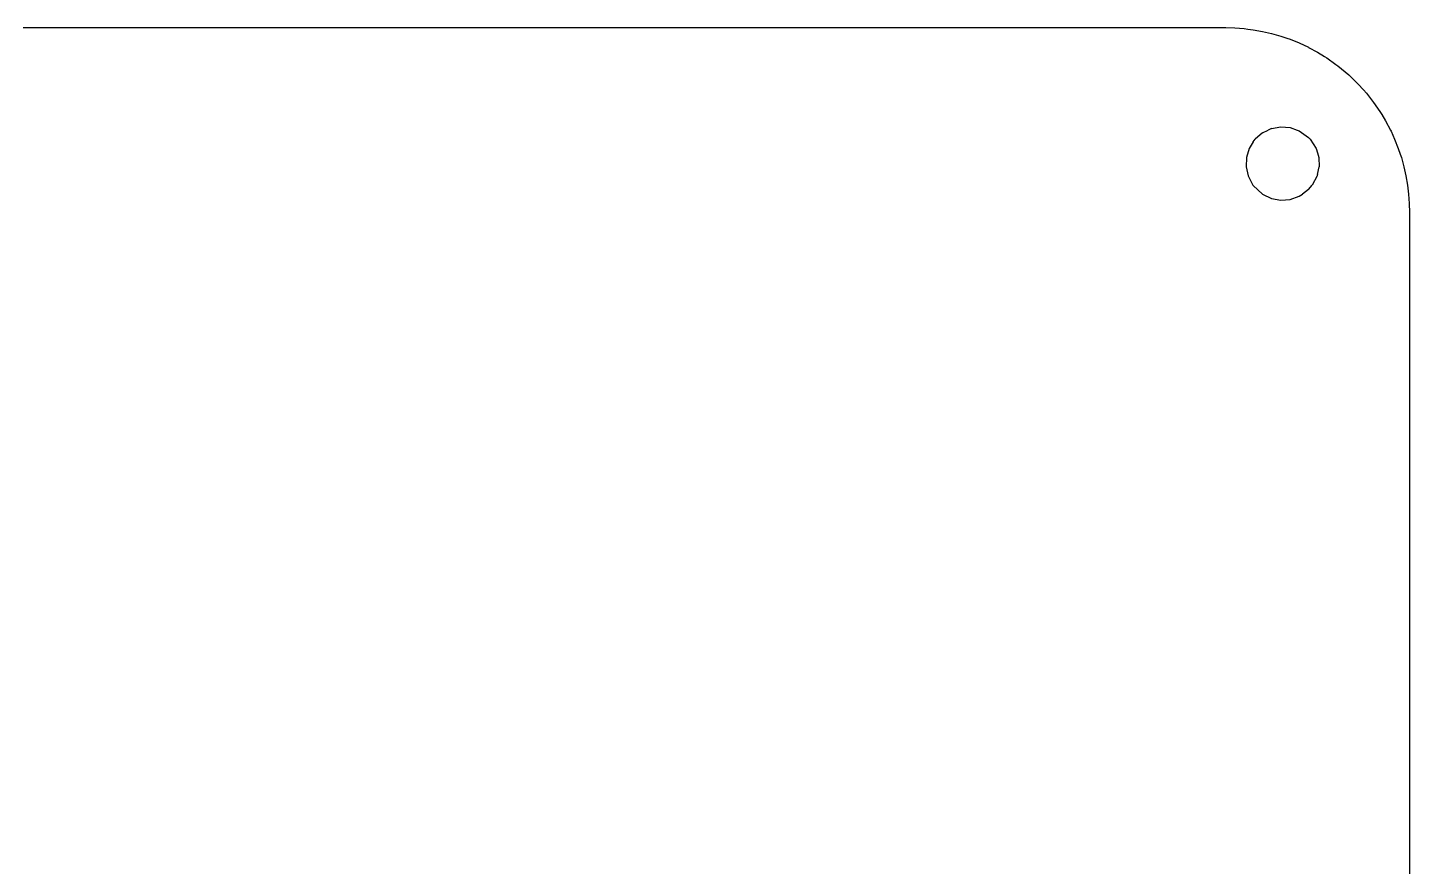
# Model space of a CAD drawing. Extents: x -150 to 150, y -108 to 108.
# Drawn here: x 74.8 to 150, y 61.8 to 107.5 of the extents above; entities that cross this region are included whole.
import ezdxf

# ---------------------------------------------------------------- set-up
doc = ezdxf.new("R2010")
doc.units = 0
doc.layers.add('Lines', color=7, linetype='Continuous')

msp = doc.modelspace()

# ---------------------------------------------------------------- linework, layer by layer
at = {"layer": 'Lines'}
for p, q in [((74.5, 107.5), (75, 107.5)), ((75, 107.5), (75.5, 107.5)), ((75.5, 107.5), (76, 107.5)), ((76, 107.5), (76.5, 107.5)), ((76.5, 107.5), (77, 107.5)), ((77, 107.5), (77.5, 107.5)), ((77.5, 107.5), (78, 107.5)), ((78, 107.5), (78.5, 107.5)), ((78.5, 107.5), (79, 107.5)), ((79, 107.5), (79.5, 107.5)), ((79.5, 107.5), (80, 107.5)), ((80, 107.5), (80.5, 107.5)), ((80.5, 107.5), (81, 107.5)), ((81, 107.5), (81.5, 107.5)), ((81.5, 107.5), (82, 107.5)), ((82, 107.5), (82.5, 107.5)), ((82.5, 107.5), (83, 107.5)), ((83, 107.5), (83.5, 107.5)), ((83.5, 107.5), (84, 107.5)), ((84, 107.5), (84.5, 107.5)), ((84.5, 107.5), (85, 107.5)), ((85, 107.5), (85.5, 107.5)), ((85.5, 107.5), (86, 107.5)), ((86, 107.5), (86.5, 107.5)), ((86.5, 107.5), (87, 107.5)), ((87, 107.5), (87.5, 107.5)), ((87.5, 107.5), (88, 107.5)), ((88, 107.5), (88.5, 107.5)), ((88.5, 107.5), (89, 107.5)), ((89, 107.5), (89.5, 107.5)), ((89.5, 107.5), (90, 107.5)), ((90, 107.5), (90.5, 107.5)), ((90.5, 107.5), (91, 107.5)), ((91, 107.5), (91.5, 107.5)), ((91.5, 107.5), (92, 107.5)), ((92, 107.5), (92.5, 107.5)), ((92.5, 107.5), (93, 107.5)), ((93, 107.5), (93.5, 107.5)), ((93.5, 107.5), (94, 107.5)), ((94, 107.5), (94.5, 107.5)), ((94.5, 107.5), (95, 107.5)), ((95, 107.5), (95.5, 107.5)), ((95.5, 107.5), (96, 107.5)), ((96, 107.5), (96.5, 107.5)), ((96.5, 107.5), (97, 107.5)), ((97, 107.5), (97.5, 107.5)), ((97.5, 107.5), (98, 107.5)), ((98, 107.5), (98.5, 107.5)), ((98.5, 107.5), (99, 107.5)), ((99, 107.5), (99.5, 107.5)), ((99.5, 107.5), (100, 107.5)), ((100, 107.5), (100.5, 107.5)), ((100.5, 107.5), (101, 107.5)), ((101, 107.5), (101.5, 107.5)), ((101.5, 107.5), (102, 107.5)), ((102, 107.5), (102.5, 107.5)), ((102.5, 107.5), (103, 107.5)), ((103, 107.5), (103.5, 107.5)), ((103.5, 107.5), (104, 107.5)), ((104, 107.5), (104.5, 107.5)), ((104.5, 107.5), (105, 107.5)), ((105, 107.5), (105.5, 107.5)), ((105.5, 107.5), (106, 107.5)), ((106, 107.5), (106.5, 107.5)), ((106.5, 107.5), (107, 107.5)), ((107, 107.5), (107.5, 107.5)), ((107.5, 107.5), (108, 107.5)), ((108, 107.5), (108.5, 107.5)), ((108.5, 107.5), (109, 107.5)), ((109, 107.5), (109.5, 107.5)), ((109.5, 107.5), (110, 107.5)), ((110, 107.5), (110.5, 107.5)), ((110.5, 107.5), (111, 107.5)), ((111, 107.5), (111.5, 107.5)), ((111.5, 107.5), (112, 107.5)), ((112, 107.5), (112.5, 107.5)), ((112.5, 107.5), (113, 107.5)), ((113, 107.5), (113.5, 107.5)), ((113.5, 107.5), (114, 107.5)), ((114, 107.5), (114.5, 107.5)), ((114.5, 107.5), (115, 107.5)), ((115, 107.5), (115.5, 107.5)), ((115.5, 107.5), (116, 107.5)), ((116, 107.5), (116.5, 107.5)), ((116.5, 107.5), (117, 107.5)), ((117, 107.5), (117.5, 107.5)), ((117.5, 107.5), (118, 107.5)), ((118, 107.5), (118.5, 107.5)), ((118.5, 107.5), (119, 107.5)), ((119, 107.5), (119.5, 107.5)), ((119.5, 107.5), (120, 107.5)), ((120, 107.5), (120.5, 107.5)), ((120.5, 107.5), (121, 107.5)), ((121, 107.5), (121.5, 107.5)), ((121.5, 107.5), (122, 107.5)), ((122, 107.5), (122.5, 107.5)), ((122.5, 107.5), (123, 107.5)), ((123, 107.5), (123.5, 107.5)), ((123.5, 107.5), (124, 107.5)), ((124, 107.5), (124.5, 107.5)), ((124.5, 107.5), (125, 107.5)), ((125, 107.5), (125.5, 107.5)), ((125.5, 107.5), (126, 107.5)), ((126, 107.5), (126.5, 107.5)), ((126.5, 107.5), (127, 107.5)), ((127, 107.5), (127.5, 107.5)), ((127.5, 107.5), (128, 107.5)), ((128, 107.5), (128.5, 107.5)), ((128.5, 107.5), (129, 107.5)), ((129, 107.5), (129.5, 107.5)), ((129.5, 107.5), (130, 107.5)), ((130, 107.5), (130.5, 107.5)), ((130.5, 107.5), (131, 107.5)), ((131, 107.5), (131.5, 107.5)), ((131.5, 107.5), (132, 107.5)), ((132, 107.5), (132.5, 107.5)), ((132.5, 107.5), (133, 107.5)), ((133, 107.5), (133.5, 107.5)), ((133.5, 107.5), (134, 107.5)), ((134, 107.5), (134.5, 107.5)), ((134.5, 107.5), (135, 107.5)), ((135, 107.5), (135.5, 107.5)), ((135.5, 107.5), (136, 107.5)), ((136, 107.5), (136.5, 107.5)), ((136.5, 107.5), (137, 107.5)), ((137, 107.5), (137.5, 107.5)), ((137.5, 107.5), (138, 107.5)), ((138, 107.5), (138.5, 107.5)), ((138.5, 107.5), (139, 107.5)), ((139, 107.5), (139.5, 107.5)), ((139.5, 107.5), (140, 107.5)), ((140, 107.5), (140.5, 107.487)), ((140.5, 107.487), (141, 107.45)), ((141, 107.45), (141.198, 107.425)), ((141.198, 107.425), (141.5, 107.387)), ((141.5, 107.387), (142, 107.298)), ((142, 107.298), (142.5, 107.182)), ((142.5, 107.182), (143, 107.039)), ((143, 107.039), (143.335, 106.925)), ((143.335, 106.925), (143.5, 106.867)), ((143.5, 106.867), (144, 106.665)), ((144, 106.665), (144.5, 106.43)), ((144.5, 106.43), (144.51, 106.425)), ((144.51, 106.425), (145, 106.159)), ((145, 106.159), (145.384, 105.925)), ((145.384, 105.925), (145.5, 105.851)), ((145.5, 105.851), (146, 105.499)), ((146, 105.499), (146.097, 105.425)), ((146.097, 105.425), (146.5, 105.098)), ((146.5, 105.098), (146.696, 104.925)), ((146.696, 104.925), (147, 104.639)), ((147, 104.639), (147.212, 104.425)), ((147.212, 104.425), (147.5, 104.112)), ((147.5, 104.112), (147.661, 103.925)), ((147.661, 103.925), (148, 103.498)), ((148, 103.498), (148.055, 103.425)), ((148.055, 103.425), (148.4, 102.925)), ((148.4, 102.925), (148.5, 102.764)), ((148.5, 102.764), (148.702, 102.425)), ((148.702, 102.425), (148.968, 101.925)), ((142, 101.765), (141.609, 101.425)), ((142, 101.765), (142.312, 101.925)), ((142.5, 102.007), (142.312, 101.925)), ((142.5, 102.007), (143, 102.097)), ((143, 102.097), (143.5, 102.059)), ((143.5, 102.059), (143.895, 101.925)), ((143.895, 101.925), (144, 101.885)), ((144, 101.885), (144.5, 101.522)), ((148.968, 101.925), (149, 101.856)), ((149, 101.856), (149.197, 101.425)), ((141.281, 100.925), (141.127, 100.425)), ((141.5, 101.285), (141.281, 100.925)), ((141.5, 101.285), (141.609, 101.425)), ((144.5, 101.522), (144.593, 101.425)), ((144.593, 101.425), (144.92, 100.925)), ((144.92, 100.925), (145, 100.677)), ((149.197, 101.425), (149.395, 100.925)), ((149.395, 100.925), (149.5, 100.614)), ((141.127, 100.425), (141.108, 99.925)), ((145, 100.677), (145.073, 100.425)), ((145.073, 100.425), (145.092, 99.925)), ((149.5, 100.614), (149.563, 100.425)), ((149.563, 100.425), (149.701, 99.925)), ((141.108, 99.925), (141.219, 99.425)), ((141.219, 99.425), (141.482, 98.925)), ((144.982, 99.425), (144.712, 98.925)), ((145, 99.5), (144.982, 99.425)), ((145, 99.5), (145.092, 99.925)), ((149.701, 99.925), (149.813, 99.425)), ((149.813, 99.425), (149.898, 98.925)), ((141.482, 98.925), (141.5, 98.903)), ((141.5, 98.903), (142, 98.43)), ((144.5, 98.683), (144.175, 98.425)), ((144.5, 98.683), (144.712, 98.925)), ((149.898, 98.925), (149.957, 98.425)), ((142, 98.43), (142.009, 98.425)), ((142.009, 98.425), (142.5, 98.194)), ((142.5, 98.194), (143, 98.103)), ((143, 98.103), (143.5, 98.141)), ((143.5, 98.141), (144, 98.316)), ((144, 98.316), (144.175, 98.425)), ((149.957, 98.425), (149.991, 97.925)), ((149.991, 97.925), (150, 97.425)), ((150, 97.425), (150, 96.925)), ((150, 96.925), (150, 96.425)), ((150, 96.425), (150, 95.925)), ((150, 95.925), (150, 95.425)), ((150, 95.425), (150, 94.925)), ((150, 94.925), (150, 94.425)), ((150, 94.425), (150, 93.925)), ((150, 93.925), (150, 93.425)), ((150, 93.425), (150, 92.925)), ((150, 92.925), (150, 92.425)), ((150, 92.425), (150, 91.925)), ((150, 91.925), (150, 91.425)), ((150, 91.425), (150, 90.925)), ((150, 90.925), (150, 90.425)), ((150, 90.425), (150, 89.925)), ((150, 89.925), (150, 89.425)), ((150, 89.425), (150, 88.925)), ((150, 88.925), (150, 88.425)), ((150, 88.425), (150, 87.925)), ((150, 87.925), (150, 87.425)), ((150, 87.425), (150, 86.925)), ((150, 86.925), (150, 86.425)), ((150, 86.425), (150, 85.925)), ((150, 85.925), (150, 85.425)), ((150, 85.425), (150, 84.925)), ((150, 84.925), (150, 84.425)), ((150, 84.425), (150, 83.925)), ((150, 83.925), (150, 83.425)), ((150, 83.425), (150, 82.925)), ((150, 82.925), (150, 82.425)), ((150, 82.425), (150, 81.925)), ((150, 81.925), (150, 81.425)), ((150, 81.425), (150, 80.925)), ((150, 80.925), (150, 80.425)), ((150, 80.425), (150, 79.925)), ((150, 79.925), (150, 79.425)), ((150, 79.425), (150, 78.925)), ((150, 78.925), (150, 78.425)), ((150, 78.425), (150, 77.925)), ((150, 77.925), (150, 77.425)), ((150, 77.425), (150, 76.925)), ((150, 76.925), (150, 76.425)), ((150, 76.425), (150, 75.925)), ((150, 75.925), (150, 75.425)), ((150, 75.425), (150, 74.925)), ((150, 74.925), (150, 74.425)), ((150, 74.425), (150, 73.925)), ((150, 73.925), (150, 73.425)), ((150, 73.425), (150, 72.925)), ((150, 72.925), (150, 72.425)), ((150, 72.425), (150, 71.925)), ((150, 71.925), (150, 71.425)), ((150, 71.425), (150, 70.925)), ((150, 70.925), (150, 70.425)), ((150, 70.425), (150, 69.925)), ((150, 69.925), (150, 69.425)), ((150, 69.425), (150, 68.925)), ((150, 68.925), (150, 68.425)), ((150, 68.425), (150, 67.925)), ((150, 67.925), (150, 67.425)), ((150, 67.425), (150, 66.925)), ((150, 66.925), (150, 66.425)), ((150, 66.425), (150, 65.925)), ((150, 65.925), (150, 65.425)), ((150, 65.425), (150, 64.925)), ((150, 64.925), (150, 64.425)), ((150, 64.425), (150, 63.925)), ((150, 63.925), (150, 63.425)), ((150, 63.425), (150, 62.925)), ((150, 62.925), (150, 62.425)), ((150, 62.425), (150, 61.925)), ((150, 61.925), (150, 61.425))]:
    msp.add_line(p, q, dxfattribs=at)

doc.saveas('drawing.dxf')
